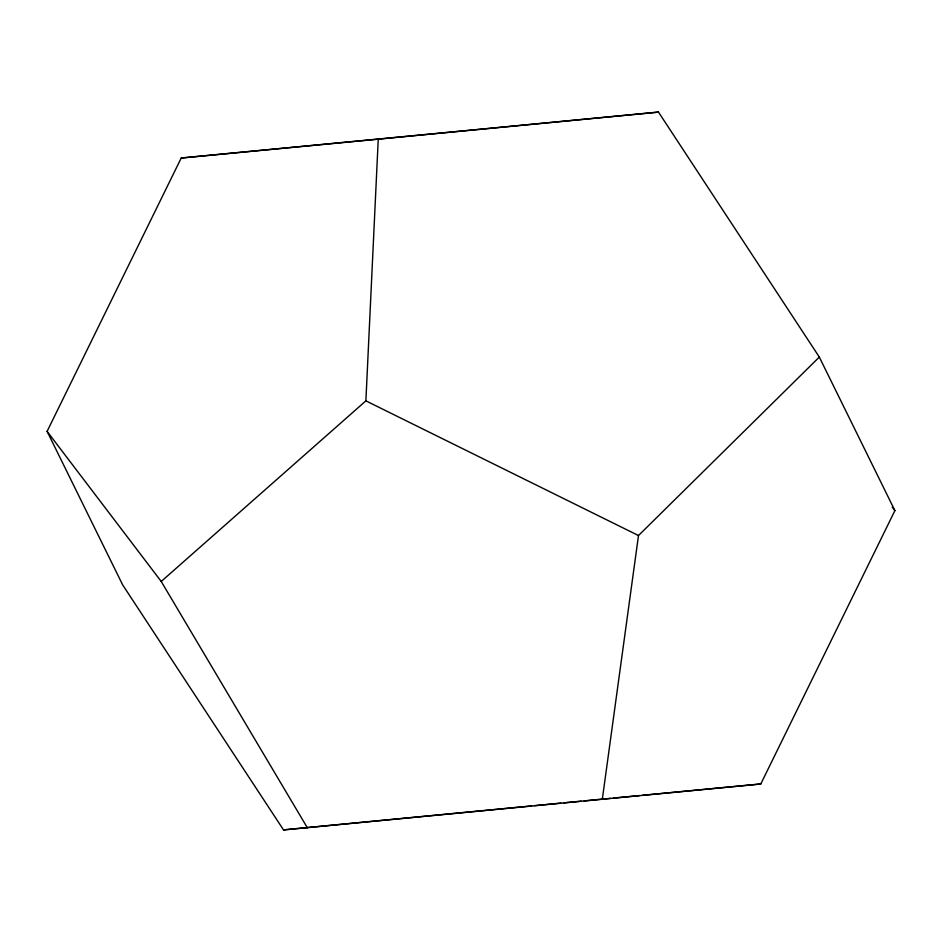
<?xml version="1.0" encoding="UTF-8"?>
<svg xmlns="http://www.w3.org/2000/svg" width="942" height="942" viewBox="0 0 942 942"><rect width="100%" height="100%" fill="white"/><g stroke="black" fill="none" stroke-linecap="round" stroke-linejoin="round"><path stroke-width="1.41" d="M307.339 827.759L161.223 581.461L365.885 400.856L378.248 139.157L658.482 112.098L819.316 357.077L894.9 510.623L760.783 783.979L283.518 829.902L122.684 584.923L47.1 431.377L181.217 158.02L658.482 112.098M602.303 799.381L638.488 535.539L819.316 357.077M283.518 829.902L531.641 805.94M534.561 805.657L560.831 803.126M181.217 158.02L378.248 139.157M563.752 802.843L581.273 801.171M584.193 800.888L610.463 798.369M613.372 798.086L639.642 795.578M642.562 795.295L760.783 783.979M365.885 400.856L638.488 535.539M892.251 507.137L894.9 510.623M47.1 431.377L161.223 581.461"/></g></svg>
